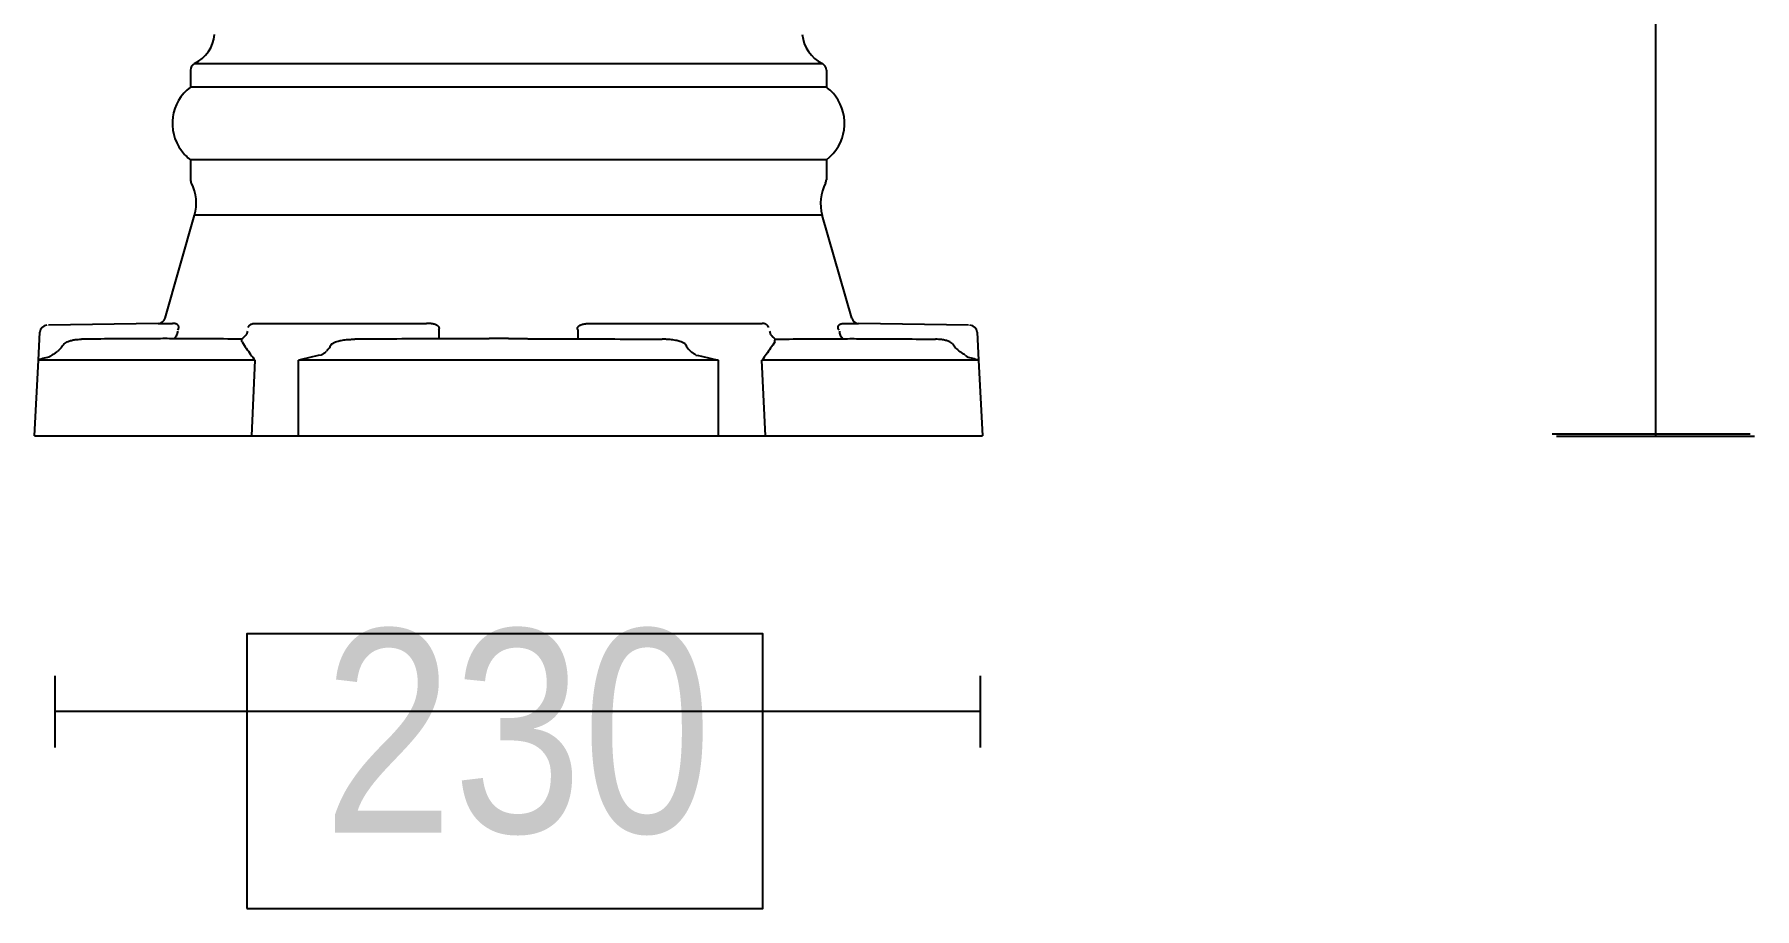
# Model space of a CAD drawing. Extents: x 0 to 73, y 2 to 362.
# Drawn here: x 0.1 to 67.3, y 2.4 to 36.5 of the extents above; entities that cross this region are included whole.
import ezdxf

# ---------------------------------------------------------------- set-up
doc = ezdxf.new("R2010")
doc.units = 0
doc.layers.add('LIVELLO_1', color=160, linetype='Continuous')
doc.styles.add('STD', font='txt')

# ---------------------------------------------------------------- blocks, each defined once
blk = doc.blocks.new('AI9-BLK1')
at = {"layer": 'LIVELLO_1', "color": 7}
for p, q in [((26.978, 18.087), (26.974, -161.296)), ((-30.238, -146.993), (-30.238, -147.658)), ((-30.079, -146.742), (-5.564, -146.742)), ((-5.407, -146.993), (-5.407, -147.658)), ((-5.407, -147.658), (-30.238, -147.658)), ((-5.407, -150.496), (-30.238, -150.496)), ((-30.238, -150.496), (-30.238, -151.274)), ((-5.407, -150.496), (-5.407, -151.274)), ((-31.225, -156.679), (-30.077, -152.664)), ((-5.566, -152.664), (-30.077, -152.664)), ((-4.416, -156.679), (-5.566, -152.664)), ((-31.495, -156.886), (-35.787, -156.957)), ((-31.495, -156.886), (-30.935, -156.886)), ((-27.73, -156.886), (-21.027, -156.886)), ((-20.539, -157.151), (-20.539, -157.481)), ((-15.101, -157.481), (-15.101, -157.151)), ((-14.614, -156.886), (-7.912, -156.886)), ((-4.707, -156.886), (-4.147, -156.886)), ((0.143, -156.957), (-4.147, -156.886)), ((-36.178, -158.319), (-36.12, -157.228)), ((0.479, -157.228), (0.535, -158.319)), ((-36.332, -161.277), (-36.178, -158.319)), ((-27.721, -158.319), (-36.178, -158.319)), ((-27.721, -158.319), (-27.855, -161.277)), ((-17.821, -158.319), (-26.013, -158.319)), ((-26.013, -161.277), (-26.013, -158.319)), ((-9.633, -158.319), (-17.821, -158.319)), ((-9.633, -158.319), (-9.633, -161.277)), ((-7.788, -161.277), (-7.92, -158.319)), ((0.535, -158.319), (-7.92, -158.319)), ((0.535, -158.319), (0.689, -161.277)), ((22.941, -161.196), (30.673, -161.196)), ((-36.332, -161.277), (-17.821, -161.277)), ((-17.821, -161.277), (0.689, -161.277)), ((23.108, -161.282), (30.84, -161.282)), ((-35.528, -170.637), (-35.528, -173.436)), ((0.595, -170.637), (0.595, -173.436)), ((0.595, -172.036), (-35.528, -172.036))]:
    blk.add_line(p, q, dxfattribs=at)
for points in [[(-28.232, -157.498), (-28.265, -157.498), (-28.298, -157.498)], [(-7.411, -157.498), (-7.379, -157.498), (-7.345, -157.498)]]:
    blk.add_lwpolyline(points, dxfattribs=at)
blk.add_lwpolyline([(-28.038, -179.727), (-7.883, -179.727), (-7.883, -168.998), (-28.038, -168.998)], close=True, dxfattribs=at)
for points in [[(-30.079, -146.742), (-29.636, -146.523), (-29.343, -146.094), (-29.293, -145.603)], [(-6.348, -145.603), (-6.3, -146.094), (-6.005, -146.523), (-5.564, -146.742)], [(-30.079, -146.742), (-30.174, -146.785), (-30.238, -146.888), (-30.238, -146.993)], [(-5.407, -146.993), (-5.407, -146.888), (-5.469, -146.785), (-5.564, -146.742)], [(-30.238, -151.274), (-30.238, -151.317), (-30.224, -151.366), (-30.203, -151.407)], [(-30.077, -152.664), (-29.955, -152.244), (-30, -151.793), (-30.203, -151.407)], [(-5.439, -151.407), (-5.642, -151.793), (-5.686, -152.244), (-5.566, -152.664)], [(-5.439, -151.407), (-5.417, -151.366), (-5.407, -151.317), (-5.407, -151.274)], [(-35.842, -156.957), (-35.99, -156.962), (-36.113, -157.078), (-36.12, -157.228)], [(-31.495, -156.886), (-31.371, -156.882), (-31.261, -156.797), (-31.225, -156.679)], [(-4.416, -156.679), (-4.382, -156.797), (-4.272, -156.882), (-4.147, -156.886)], [(0.479, -157.228), (0.47, -157.078), (0.35, -156.962), (0.202, -156.957)]]:
    blk.add_open_spline(points, degree=3, dxfattribs=at)
for points, knots in [([(-30.238, -147.658), (-31.018, -148.245), (-31.176, -149.358), (-30.591, -150.137), (-30.491, -150.274), (-30.37, -150.397), (-30.238, -150.496)], [0, 0, 0, 0, 1, 1, 1, 2, 2, 2, 2]), ([(-5.407, -150.496), (-4.623, -149.908), (-4.465, -148.793), (-5.052, -148.014), (-5.154, -147.877), (-5.271, -147.757), (-5.407, -147.658)], [0, 0, 0, 0, 1, 1, 1, 2, 2, 2, 2]), ([(-30.734, -157.151), (-30.723, -157.134), (-30.713, -157.12), (-30.704, -157.104), (-30.703, -157.087), (-30.695, -157.073), (-30.693, -157.056), (-30.691, -157.044), (-30.693, -157.035), (-30.693, -157.023), (-30.693, -157.011), (-30.696, -156.999), (-30.703, -156.986), (-30.704, -156.985), (-30.704, -156.979), (-30.71, -156.974), (-30.711, -156.967), (-30.715, -156.962), (-30.718, -156.957), (-30.723, -156.955), (-30.729, -156.946), (-30.734, -156.941), (-30.736, -156.936), (-30.742, -156.934), (-30.747, -156.931), (-30.754, -156.925), (-30.757, -156.924), (-30.764, -156.92), (-30.769, -156.917), (-30.777, -156.915), (-30.782, -156.912), (-30.789, -156.907), (-30.802, -156.905), (-30.808, -156.901), (-30.823, -156.898), (-30.832, -156.892), (-30.842, -156.892), (-30.857, -156.887), (-30.869, -156.887), (-30.887, -156.887), (-30.903, -156.886), (-30.919, -156.886), (-30.935, -156.886)], [0, 0, 0, 0, 1, 1, 1, 2, 2, 2, 3, 3, 3, 4, 4, 4, 5, 5, 5, 6, 6, 6, 7, 7, 7, 8, 8, 8, 9, 9, 9, 10, 10, 10, 11, 11, 11, 12, 12, 12, 13, 13, 13, 14, 14, 14, 14]), ([(-27.986, -157.04), (-27.981, -157.024), (-27.974, -157.011), (-27.963, -156.999), (-27.954, -156.986), (-27.945, -156.979), (-27.937, -156.967), (-27.931, -156.957), (-27.923, -156.955), (-27.913, -156.946), (-27.906, -156.94), (-27.899, -156.934), (-27.891, -156.925), (-27.883, -156.925), (-27.879, -156.924), (-27.874, -156.92), (-27.869, -156.917), (-27.862, -156.915), (-27.858, -156.91), (-27.85, -156.907), (-27.84, -156.905), (-27.833, -156.901), (-27.823, -156.898), (-27.814, -156.892), (-27.805, -156.892), (-27.792, -156.891), (-27.78, -156.887), (-27.769, -156.887), (-27.757, -156.886), (-27.741, -156.886), (-27.73, -156.886)], [0, 0, 0, 0, 1, 1, 1, 2, 2, 2, 3, 3, 3, 4, 4, 4, 5, 5, 5, 6, 6, 6, 7, 7, 7, 8, 8, 8, 9, 9, 9, 10, 10, 10, 10]), ([(-20.539, -157.151), (-20.532, -157.134), (-20.521, -157.118), (-20.52, -157.099), (-20.513, -157.084), (-20.513, -157.068), (-20.521, -157.049), (-20.525, -157.04), (-20.532, -157.03), (-20.539, -157.017), (-20.546, -157.009), (-20.555, -156.999), (-20.564, -156.986), (-20.571, -156.985), (-20.579, -156.979), (-20.586, -156.974), (-20.596, -156.967), (-20.605, -156.962), (-20.611, -156.957), (-20.622, -156.955), (-20.633, -156.946), (-20.644, -156.941), (-20.654, -156.936), (-20.665, -156.934), (-20.676, -156.931), (-20.688, -156.925), (-20.697, -156.924), (-20.711, -156.92), (-20.722, -156.917), (-20.732, -156.915), (-20.745, -156.912), (-20.763, -156.907), (-20.783, -156.905), (-20.802, -156.901), (-20.818, -156.898), (-20.839, -156.892), (-20.857, -156.892), (-20.885, -156.887), (-20.912, -156.887), (-20.937, -156.887), (-20.969, -156.886), (-20.997, -156.886), (-21.027, -156.886)], [0, 0, 0, 0, 1, 1, 1, 2, 2, 2, 3, 3, 3, 4, 4, 4, 5, 5, 5, 6, 6, 6, 7, 7, 7, 8, 8, 8, 9, 9, 9, 10, 10, 10, 11, 11, 11, 12, 12, 12, 13, 13, 13, 14, 14, 14, 14]), ([(-15.101, -157.151), (-15.111, -157.134), (-15.121, -157.118), (-15.127, -157.099), (-15.128, -157.084), (-15.128, -157.068), (-15.121, -157.049), (-15.118, -157.04), (-15.111, -157.03), (-15.101, -157.017), (-15.094, -157.009), (-15.087, -156.999), (-15.079, -156.986), (-15.069, -156.985), (-15.062, -156.979), (-15.055, -156.974), (-15.047, -156.967), (-15.038, -156.962), (-15.03, -156.957), (-15.018, -156.955), (-15.009, -156.946), (-14.998, -156.941), (-14.988, -156.936), (-14.977, -156.934), (-14.967, -156.931), (-14.954, -156.925), (-14.945, -156.924), (-14.935, -156.92), (-14.92, -156.917), (-14.91, -156.915), (-14.897, -156.912), (-14.881, -156.907), (-14.86, -156.905), (-14.844, -156.901), (-14.824, -156.898), (-14.804, -156.892), (-14.785, -156.892), (-14.757, -156.887), (-14.73, -156.887), (-14.704, -156.887), (-14.674, -156.886), (-14.643, -156.886), (-14.614, -156.886)], [0, 0, 0, 0, 1, 1, 1, 2, 2, 2, 3, 3, 3, 4, 4, 4, 5, 5, 5, 6, 6, 6, 7, 7, 7, 8, 8, 8, 9, 9, 9, 10, 10, 10, 11, 11, 11, 12, 12, 12, 13, 13, 13, 14, 14, 14, 14]), ([(-7.656, -157.04), (-7.661, -157.024), (-7.669, -157.011), (-7.679, -156.999), (-7.686, -156.986), (-7.695, -156.979), (-7.706, -156.967), (-7.713, -156.957), (-7.722, -156.955), (-7.729, -156.946), (-7.735, -156.94), (-7.743, -156.934), (-7.752, -156.925), (-7.759, -156.925), (-7.762, -156.924), (-7.768, -156.92), (-7.773, -156.917), (-7.781, -156.915), (-7.784, -156.91), (-7.791, -156.907), (-7.801, -156.905), (-7.81, -156.901), (-7.82, -156.898), (-7.828, -156.892), (-7.837, -156.892), (-7.849, -156.891), (-7.861, -156.887), (-7.873, -156.887), (-7.887, -156.886), (-7.901, -156.886), (-7.912, -156.886)], [0, 0, 0, 0, 1, 1, 1, 2, 2, 2, 3, 3, 3, 4, 4, 4, 5, 5, 5, 6, 6, 6, 7, 7, 7, 8, 8, 8, 9, 9, 9, 10, 10, 10, 10]), ([(-4.91, -157.151), (-4.918, -157.134), (-4.928, -157.12), (-4.936, -157.104), (-4.944, -157.087), (-4.947, -157.073), (-4.949, -157.056), (-4.95, -157.044), (-4.95, -157.035), (-4.949, -157.023), (-4.949, -157.011), (-4.945, -156.999), (-4.94, -156.986), (-4.94, -156.985), (-4.936, -156.979), (-4.935, -156.974), (-4.93, -156.967), (-4.928, -156.962), (-4.924, -156.957), (-4.918, -156.955), (-4.915, -156.946), (-4.91, -156.941), (-4.904, -156.936), (-4.901, -156.934), (-4.896, -156.931), (-4.888, -156.925), (-4.884, -156.924), (-4.878, -156.92), (-4.872, -156.917), (-4.867, -156.915), (-4.86, -156.912), (-4.853, -156.907), (-4.838, -156.905), (-4.833, -156.901), (-4.819, -156.898), (-4.812, -156.892), (-4.799, -156.892), (-4.786, -156.887), (-4.772, -156.887), (-4.755, -156.887), (-4.737, -156.886), (-4.723, -156.886), (-4.707, -156.886)], [0, 0, 0, 0, 1, 1, 1, 2, 2, 2, 3, 3, 3, 4, 4, 4, 5, 5, 5, 6, 6, 6, 7, 7, 7, 8, 8, 8, 9, 9, 9, 10, 10, 10, 11, 11, 11, 12, 12, 12, 13, 13, 13, 14, 14, 14, 14]), ([(-35.172, -157.684), (-35.21, -157.74), (-35.245, -157.79), (-35.288, -157.838), (-35.331, -157.884), (-35.379, -157.929), (-35.426, -157.97)], [0, 0, 0, 0, 1, 1, 1, 2, 2, 2, 2]), ([(-35.172, -157.684), (-35.15, -157.665), (-35.124, -157.641), (-35.096, -157.623), (-35.072, -157.608), (-35.043, -157.597), (-35.018, -157.589), (-34.997, -157.578), (-34.977, -157.573), (-34.952, -157.564), (-34.931, -157.559), (-34.911, -157.554), (-34.888, -157.549), (-34.861, -157.542), (-34.838, -157.537), (-34.812, -157.528), (-34.787, -157.526), (-34.76, -157.523), (-34.735, -157.517), (-34.696, -157.512), (-34.66, -157.507), (-34.625, -157.507), (-34.579, -157.504), (-34.539, -157.504), (-34.499, -157.498)], [0, 0, 0, 0, 1, 1, 1, 2, 2, 2, 3, 3, 3, 4, 4, 4, 5, 5, 5, 6, 6, 6, 7, 7, 7, 8, 8, 8, 8]), ([(-28.298, -157.498), (-28.729, -157.493), (-29.161, -157.49), (-29.593, -157.488), (-30.023, -157.481), (-30.453, -157.481), (-30.887, -157.481), (-31.118, -157.479), (-31.351, -157.479), (-31.58, -157.481), (-31.58, -157.481), (-32.3, -157.481), (-32.3, -157.481), (-32.631, -157.481), (-32.962, -157.488), (-33.288, -157.49), (-33.692, -157.493), (-34.095, -157.495), (-34.499, -157.498)], [0, 0, 0, 0, 1, 1, 1, 2, 2, 2, 3, 3, 3, 4, 4, 4, 5, 5, 5, 6, 6, 6, 6]), ([(-30.745, -157.184), (-30.747, -157.208), (-30.749, -157.24), (-30.754, -157.268), (-30.757, -157.292), (-30.764, -157.32), (-30.777, -157.345), (-30.786, -157.373), (-30.802, -157.394), (-30.818, -157.42), (-30.837, -157.443), (-30.862, -157.462), (-30.887, -157.481)], [0, 0, 0, 0, 1, 1, 1, 2, 2, 2, 3, 3, 3, 4, 4, 4, 4]), ([(-28.015, -157.184), (-28.022, -157.201), (-28.025, -157.217), (-28.03, -157.233), (-28.032, -157.252), (-28.038, -157.268), (-28.042, -157.287), (-28.066, -157.321), (-28.091, -157.361), (-28.123, -157.394), (-28.159, -157.431), (-28.201, -157.462), (-28.242, -157.493)], [0, 0, 0, 0, 1, 1, 1, 2, 2, 2, 3, 3, 3, 4, 4, 4, 4]), ([(-28.223, -157.608), (-28.225, -157.592), (-28.228, -157.573), (-28.228, -157.557), (-28.233, -157.537), (-28.233, -157.517), (-28.232, -157.498)], [0, 0, 0, 0, 1, 1, 1, 2, 2, 2, 2]), ([(-28.223, -157.608), (-28.115, -157.774), (-28.006, -157.934), (-27.891, -158.092), (-27.833, -158.167), (-27.779, -158.245), (-27.721, -158.319)], [0, 0, 0, 0, 1, 1, 1, 2, 2, 2, 2]), ([(-24.725, -157.684), (-24.753, -157.734), (-24.782, -157.79), (-24.814, -157.833), (-24.849, -157.884), (-24.89, -157.929), (-24.931, -157.97)], [0, 0, 0, 0, 1, 1, 1, 2, 2, 2, 2]), ([(-24.725, -157.684), (-24.687, -157.658), (-24.655, -157.641), (-24.62, -157.623), (-24.587, -157.608), (-24.552, -157.596), (-24.517, -157.587), (-24.488, -157.578), (-24.462, -157.573), (-24.435, -157.564), (-24.405, -157.559), (-24.378, -157.554), (-24.35, -157.549), (-24.316, -157.542), (-24.282, -157.537), (-24.245, -157.528), (-24.211, -157.526), (-24.175, -157.523), (-24.14, -157.517), (-24.092, -157.512), (-24.042, -157.507), (-23.99, -157.507), (-23.937, -157.504), (-23.88, -157.504), (-23.825, -157.498)], [0, 0, 0, 0, 1, 1, 1, 2, 2, 2, 3, 3, 3, 4, 4, 4, 5, 5, 5, 6, 6, 6, 7, 7, 7, 8, 8, 8, 8]), ([(-20.539, -157.481), (-21.086, -157.488), (-21.636, -157.488), (-22.183, -157.493), (-22.728, -157.493), (-23.276, -157.498), (-23.825, -157.498)], [0, 0, 0, 0, 1, 1, 1, 2, 2, 2, 2]), ([(-17.821, -157.479), (-17.821, -157.479), (-17.821, -157.479), (-17.821, -157.479), (-17.821, -157.479), (-17.823, -157.479), (-17.823, -157.479), (-17.823, -157.479), (-17.825, -157.479), (-17.825, -157.479), (-17.825, -157.479), (-17.826, -157.479), (-17.826, -157.479), (-17.826, -157.479), (-17.83, -157.479), (-17.83, -157.479), (-17.83, -157.479), (-17.833, -157.479), (-17.833, -157.479), (-17.833, -157.479), (-17.839, -157.479), (-17.839, -157.479), (-17.839, -157.479), (-17.84, -157.479), (-17.84, -157.479), (-17.84, -157.479), (-17.844, -157.479), (-17.844, -157.479), (-17.844, -157.479), (-17.852, -157.479), (-17.852, -157.479), (-17.852, -157.479), (-17.859, -157.479), (-17.859, -157.479), (-17.859, -157.479), (-17.862, -157.479), (-17.862, -157.479), (-17.862, -157.479), (-17.867, -157.479), (-17.867, -157.479), (-17.867, -157.479), (-17.872, -157.479), (-17.872, -157.479), (-17.872, -157.479), (-17.879, -157.479), (-17.879, -157.479), (-17.879, -157.479), (-17.883, -157.479), (-17.883, -157.479), (-17.883, -157.479), (-17.894, -157.479), (-17.894, -157.479), (-17.894, -157.479), (-17.899, -157.479), (-17.899, -157.479), (-17.899, -157.479), (-17.908, -157.479), (-17.908, -157.479), (-17.908, -157.479), (-17.915, -157.479), (-17.915, -157.479), (-17.915, -157.479), (-17.922, -157.479), (-17.922, -157.479), (-17.922, -157.479), (-17.932, -157.479), (-17.932, -157.479), (-17.932, -157.479), (-17.94, -157.479), (-17.94, -157.479), (-17.94, -157.479), (-17.951, -157.479), (-17.951, -157.479), (-17.951, -157.479), (-17.958, -157.479), (-17.958, -157.479), (-17.958, -157.479), (-17.965, -157.479), (-17.965, -157.479), (-17.965, -157.479), (-17.976, -157.479), (-17.976, -157.479), (-17.976, -157.479), (-17.986, -157.479), (-17.986, -157.479), (-17.986, -157.479), (-17.995, -157.479), (-17.995, -157.479), (-17.995, -157.479), (-18.006, -157.479), (-18.006, -157.479), (-18.006, -157.479), (-18.015, -157.479), (-18.015, -157.479), (-18.015, -157.479), (-18.025, -157.479), (-18.025, -157.479), (-18.025, -157.479), (-18.04, -157.479), (-18.04, -157.479), (-18.04, -157.479), (-18.049, -157.479), (-18.049, -157.479), (-18.049, -157.479), (-18.059, -157.479), (-18.059, -157.479), (-18.059, -157.479), (-18.071, -157.479), (-18.071, -157.479), (-18.071, -157.479), (-18.084, -157.479), (-18.084, -157.479), (-18.084, -157.479), (-18.095, -157.479), (-18.095, -157.479), (-18.095, -157.479), (-18.103, -157.479), (-18.103, -157.479), (-18.103, -157.479), (-18.116, -157.479), (-18.116, -157.479), (-18.116, -157.479), (-18.13, -157.479), (-18.13, -157.479), (-18.13, -157.479), (-18.141, -157.479), (-18.141, -157.479), (-18.141, -157.479), (-18.152, -157.479), (-18.152, -157.479), (-18.152, -157.479), (-18.164, -157.479), (-18.164, -157.479), (-18.164, -157.479), (-18.176, -157.479), (-18.176, -157.479), (-18.176, -157.479), (-18.191, -157.479), (-18.191, -157.479), (-18.191, -157.479), (-18.201, -157.479), (-18.201, -157.479), (-18.201, -157.479), (-18.214, -157.479), (-18.214, -157.479), (-18.214, -157.479), (-18.228, -157.479), (-18.228, -157.479), (-18.228, -157.479), (-18.24, -157.479), (-18.24, -157.479), (-18.24, -157.479), (-18.253, -157.479), (-18.253, -157.479), (-18.253, -157.479), (-18.264, -157.479), (-18.264, -157.479), (-18.264, -157.479), (-18.276, -157.479), (-18.276, -157.479), (-18.276, -157.479), (-18.286, -157.479), (-18.286, -157.479), (-18.286, -157.479), (-18.301, -157.479), (-18.301, -157.479), (-18.301, -157.479), (-18.315, -157.479), (-18.315, -157.479), (-18.315, -157.479), (-18.329, -157.479), (-18.329, -157.479), (-18.329, -157.479), (-18.342, -157.479), (-18.342, -157.479), (-18.342, -157.479), (-18.354, -157.479), (-18.354, -157.479), (-18.354, -157.479), (-18.365, -157.479), (-18.365, -157.479), (-18.365, -157.479), (-18.406, -157.479), (-18.406, -157.479), (-18.406, -157.479), (-18.447, -157.479), (-18.447, -157.479), (-18.447, -157.479), (-18.484, -157.479), (-18.484, -157.479), (-18.484, -157.479), (-18.523, -157.479), (-18.523, -157.479), (-18.523, -157.479), (-18.564, -157.479), (-18.564, -157.479), (-18.575, -157.479), (-18.587, -157.481), (-18.6, -157.481), (-18.6, -157.481), (-18.639, -157.481), (-18.639, -157.481), (-18.639, -157.481), (-18.678, -157.481), (-18.678, -157.481), (-18.678, -157.481), (-18.717, -157.481), (-18.717, -157.481), (-18.717, -157.481), (-18.751, -157.481), (-18.751, -157.481), (-18.751, -157.481), (-18.79, -157.481), (-18.79, -157.481), (-18.79, -157.481), (-18.829, -157.481), (-18.829, -157.481), (-18.829, -157.481), (-18.866, -157.481), (-18.866, -157.481), (-18.866, -157.481), (-18.902, -157.481), (-18.902, -157.481), (-18.902, -157.481), (-18.941, -157.481), (-18.941, -157.481), (-18.941, -157.481), (-18.978, -157.481), (-18.978, -157.481), (-18.978, -157.481), (-19.014, -157.481), (-19.014, -157.481), (-19.014, -157.481), (-19.055, -157.481), (-19.055, -157.481), (-19.055, -157.481), (-19.092, -157.481), (-19.092, -157.481), (-19.092, -157.481), (-19.129, -157.481), (-19.129, -157.481), (-19.129, -157.481), (-19.168, -157.481), (-19.168, -157.481), (-19.168, -157.481), (-19.206, -157.481), (-19.206, -157.481), (-19.206, -157.481), (-19.245, -157.481), (-19.245, -157.481), (-19.245, -157.481), (-19.284, -157.481), (-19.284, -157.481), (-19.284, -157.481), (-19.323, -157.481), (-19.323, -157.481), (-19.323, -157.481), (-19.364, -157.481), (-19.364, -157.481), (-19.364, -157.481), (-19.385, -157.481), (-19.385, -157.481), (-19.385, -157.481), (-19.404, -157.481), (-19.404, -157.481), (-19.404, -157.481), (-19.428, -157.481), (-19.428, -157.481), (-19.428, -157.481), (-19.451, -157.481), (-19.451, -157.481), (-19.451, -157.481), (-19.47, -157.481), (-19.47, -157.481), (-19.47, -157.481), (-19.494, -157.481), (-19.494, -157.481), (-19.494, -157.481), (-19.515, -157.481), (-19.515, -157.481), (-19.515, -157.481), (-19.538, -157.481), (-19.538, -157.481), (-19.538, -157.481), (-19.558, -157.481), (-19.558, -157.481), (-19.558, -157.481), (-19.582, -157.481), (-19.582, -157.481), (-19.582, -157.481), (-19.604, -157.481), (-19.604, -157.481), (-19.604, -157.481), (-19.625, -157.481), (-19.625, -157.481), (-19.625, -157.481), (-19.647, -157.481), (-19.647, -157.481), (-19.647, -157.481), (-19.67, -157.481), (-19.67, -157.481), (-19.67, -157.481), (-19.693, -157.481), (-19.693, -157.481), (-19.693, -157.481), (-19.714, -157.481), (-19.714, -157.481), (-19.714, -157.481), (-19.737, -157.481), (-19.737, -157.481), (-19.737, -157.481), (-19.758, -157.481), (-19.758, -157.481), (-19.758, -157.481), (-19.78, -157.481), (-19.78, -157.481), (-19.78, -157.481), (-19.799, -157.481), (-19.799, -157.481), (-19.799, -157.481), (-19.826, -157.481), (-19.826, -157.481), (-19.826, -157.481), (-19.845, -157.481), (-19.845, -157.481), (-19.845, -157.481), (-19.867, -157.481), (-19.867, -157.481), (-19.867, -157.481), (-19.89, -157.481), (-19.89, -157.481), (-19.89, -157.481), (-19.909, -157.481), (-19.909, -157.481), (-19.909, -157.481), (-19.931, -157.481), (-19.931, -157.481), (-19.931, -157.481), (-19.955, -157.481), (-19.955, -157.481), (-19.955, -157.481), (-19.975, -157.481), (-19.975, -157.481), (-19.975, -157.481), (-19.994, -157.481), (-19.994, -157.481), (-19.994, -157.481), (-20.016, -157.481), (-20.016, -157.481), (-20.016, -157.481), (-20.036, -157.481), (-20.036, -157.481), (-20.036, -157.481), (-20.057, -157.481), (-20.057, -157.481), (-20.057, -157.481), (-20.077, -157.481), (-20.077, -157.481), (-20.077, -157.481), (-20.098, -157.481), (-20.098, -157.481), (-20.098, -157.481), (-20.118, -157.481), (-20.118, -157.481), (-20.118, -157.481), (-20.137, -157.481), (-20.137, -157.481), (-20.137, -157.481), (-20.157, -157.481), (-20.157, -157.481), (-20.157, -157.481), (-20.176, -157.481), (-20.176, -157.481), (-20.176, -157.481), (-20.196, -157.481), (-20.196, -157.481), (-20.196, -157.481), (-20.213, -157.481), (-20.213, -157.481), (-20.213, -157.481), (-20.233, -157.481), (-20.233, -157.481), (-20.233, -157.481), (-20.252, -157.481), (-20.252, -157.481), (-20.252, -157.481), (-20.269, -157.481), (-20.269, -157.481), (-20.269, -157.481), (-20.286, -157.481), (-20.286, -157.481), (-20.286, -157.481), (-20.304, -157.481), (-20.304, -157.481), (-20.304, -157.481), (-20.322, -157.481), (-20.322, -157.481), (-20.322, -157.481), (-20.34, -157.481), (-20.34, -157.481), (-20.34, -157.481), (-20.354, -157.481), (-20.354, -157.481), (-20.354, -157.481), (-20.372, -157.481), (-20.372, -157.481), (-20.372, -157.481), (-20.388, -157.481), (-20.388, -157.481), (-20.388, -157.481), (-20.403, -157.481), (-20.403, -157.481), (-20.403, -157.481), (-20.418, -157.481), (-20.418, -157.481), (-20.418, -157.481), (-20.434, -157.481), (-20.434, -157.481), (-20.434, -157.481), (-20.448, -157.481), (-20.448, -157.481), (-20.448, -157.481), (-20.462, -157.481), (-20.462, -157.481), (-20.462, -157.481), (-20.476, -157.481), (-20.476, -157.481), (-20.476, -157.481), (-20.491, -157.481), (-20.491, -157.481), (-20.491, -157.481), (-20.503, -157.481), (-20.503, -157.481), (-20.503, -157.481), (-20.513, -157.481), (-20.513, -157.481), (-20.513, -157.481), (-20.527, -157.481), (-20.527, -157.481), (-20.527, -157.481), (-20.539, -157.481), (-20.539, -157.481)], [0, 0, 0, 0, 1, 1, 1, 2, 2, 2, 3, 3, 3, 4, 4, 4, 5, 5, 5, 6, 6, 6, 7, 7, 7, 8, 8, 8, 9, 9, 9, 10, 10, 10, 11, 11, 11, 12, 12, 12, 13, 13, 13, 14, 14, 14, 15, 15, 15, 16, 16, 16, 17, 17, 17, 18, 18, 18, 19, 19, 19, 20, 20, 20, 21, 21, 21, 22, 22, 22, 23, 23, 23, 24, 24, 24, 25, 25, 25, 26, 26, 26, 27, 27, 27, 28, 28, 28, 29, 29, 29, 30, 30, 30, 31, 31, 31, 32, 32, 32, 33, 33, 33, 34, 34, 34, 35, 35, 35, 36, 36, 36, 37, 37, 37, 38, 38, 38, 39, 39, 39, 40, 40, 40, 41, 41, 41, 42, 42, 42, 43, 43, 43, 44, 44, 44, 45, 45, 45, 46, 46, 46, 47, 47, 47, 48, 48, 48, 49, 49, 49, 50, 50, 50, 51, 51, 51, 52, 52, 52, 53, 53, 53, 54, 54, 54, 55, 55, 55, 56, 56, 56, 57, 57, 57, 58, 58, 58, 59, 59, 59, 60, 60, 60, 61, 61, 61, 62, 62, 62, 63, 63, 63, 64, 64, 64, 65, 65, 65, 66, 66, 66, 67, 67, 67, 68, 68, 68, 69, 69, 69, 70, 70, 70, 71, 71, 71, 72, 72, 72, 73, 73, 73, 74, 74, 74, 75, 75, 75, 76, 76, 76, 77, 77, 77, 78, 78, 78, 79, 79, 79, 80, 80, 80, 81, 81, 81, 82, 82, 82, 83, 83, 83, 84, 84, 84, 85, 85, 85, 86, 86, 86, 87, 87, 87, 88, 88, 88, 89, 89, 89, 90, 90, 90, 91, 91, 91, 92, 92, 92, 93, 93, 93, 94, 94, 94, 95, 95, 95, 96, 96, 96, 97, 97, 97, 98, 98, 98, 99, 99, 99, 100, 100, 100, 101, 101, 101, 102, 102, 102, 103, 103, 103, 104, 104, 104, 105, 105, 105, 106, 106, 106, 107, 107, 107, 108, 108, 108, 109, 109, 109, 110, 110, 110, 111, 111, 111, 112, 112, 112, 113, 113, 113, 114, 114, 114, 115, 115, 115, 116, 116, 116, 117, 117, 117, 118, 118, 118, 119, 119, 119, 120, 120, 120, 121, 121, 121, 122, 122, 122, 123, 123, 123, 124, 124, 124, 125, 125, 125, 126, 126, 126, 127, 127, 127, 128, 128, 128, 129, 129, 129, 130, 130, 130, 131, 131, 131, 132, 132, 132, 133, 133, 133, 134, 134, 134, 135, 135, 135, 136, 136, 136, 137, 137, 137, 138, 138, 138, 139, 139, 139, 140, 140, 140, 141, 141, 141, 142, 142, 142, 143, 143, 143, 144, 144, 144, 145, 145, 145, 146, 146, 146, 147, 147, 147, 147]), ([(-17.821, -157.479), (-17.821, -157.479), (-17.821, -157.479), (-17.821, -157.479), (-17.821, -157.479), (-17.82, -157.479), (-17.82, -157.479), (-17.82, -157.479), (-17.818, -157.479), (-17.818, -157.479), (-17.818, -157.479), (-17.812, -157.479), (-17.812, -157.479), (-17.812, -157.479), (-17.81, -157.479), (-17.81, -157.479), (-17.81, -157.479), (-17.808, -157.479), (-17.808, -157.479), (-17.808, -157.479), (-17.805, -157.479), (-17.805, -157.479), (-17.805, -157.479), (-17.801, -157.479), (-17.801, -157.479), (-17.801, -157.479), (-17.798, -157.479), (-17.798, -157.479), (-17.798, -157.479), (-17.793, -157.479), (-17.793, -157.479), (-17.793, -157.479), (-17.787, -157.479), (-17.787, -157.479), (-17.787, -157.479), (-17.78, -157.479), (-17.78, -157.479), (-17.78, -157.479), (-17.777, -157.479), (-17.777, -157.479), (-17.777, -157.479), (-17.768, -157.479), (-17.768, -157.479), (-17.768, -157.479), (-17.764, -157.479), (-17.764, -157.479), (-17.764, -157.479), (-17.757, -157.479), (-17.757, -157.479), (-17.757, -157.479), (-17.748, -157.479), (-17.748, -157.479), (-17.748, -157.479), (-17.741, -157.479), (-17.741, -157.479), (-17.741, -157.479), (-17.737, -157.479), (-17.737, -157.479), (-17.737, -157.479), (-17.728, -157.479), (-17.728, -157.479), (-17.728, -157.479), (-17.721, -157.479), (-17.721, -157.479), (-17.721, -157.479), (-17.713, -157.479), (-17.713, -157.479), (-17.713, -157.479), (-17.702, -157.479), (-17.702, -157.479), (-17.702, -157.479), (-17.693, -157.479), (-17.693, -157.479), (-17.693, -157.479), (-17.682, -157.479), (-17.682, -157.479), (-17.682, -157.479), (-17.675, -157.479), (-17.675, -157.479), (-17.675, -157.479), (-17.667, -157.479), (-17.667, -157.479), (-17.667, -157.479), (-17.656, -157.479), (-17.656, -157.479), (-17.656, -157.479), (-17.649, -157.479), (-17.649, -157.479), (-17.649, -157.479), (-17.636, -157.479), (-17.636, -157.479), (-17.636, -157.479), (-17.625, -157.479), (-17.625, -157.479), (-17.625, -157.479), (-17.615, -157.479), (-17.615, -157.479), (-17.615, -157.479), (-17.603, -157.479), (-17.603, -157.479), (-17.603, -157.479), (-17.592, -157.479), (-17.592, -157.479), (-17.592, -157.479), (-17.583, -157.479), (-17.583, -157.479), (-17.583, -157.479), (-17.571, -157.479), (-17.571, -157.479), (-17.571, -157.479), (-17.558, -157.479), (-17.558, -157.479), (-17.558, -157.479), (-17.549, -157.479), (-17.549, -157.479), (-17.549, -157.479), (-17.537, -157.479), (-17.537, -157.479), (-17.537, -157.479), (-17.528, -157.479), (-17.528, -157.479), (-17.528, -157.479), (-17.515, -157.479), (-17.515, -157.479), (-17.515, -157.479), (-17.503, -157.479), (-17.503, -157.479), (-17.503, -157.479), (-17.491, -157.479), (-17.491, -157.479), (-17.491, -157.479), (-17.478, -157.479), (-17.478, -157.479), (-17.478, -157.479), (-17.465, -157.479), (-17.465, -157.479), (-17.465, -157.479), (-17.455, -157.479), (-17.455, -157.479), (-17.455, -157.479), (-17.44, -157.479), (-17.44, -157.479), (-17.44, -157.479), (-17.428, -157.479), (-17.428, -157.479), (-17.428, -157.479), (-17.416, -157.479), (-17.416, -157.479), (-17.416, -157.479), (-17.401, -157.479), (-17.401, -157.479), (-17.401, -157.479), (-17.389, -157.479), (-17.389, -157.479), (-17.389, -157.479), (-17.377, -157.479), (-17.377, -157.479), (-17.377, -157.479), (-17.366, -157.479), (-17.366, -157.479), (-17.366, -157.479), (-17.353, -157.479), (-17.353, -157.479), (-17.353, -157.479), (-17.34, -157.479), (-17.34, -157.479), (-17.34, -157.479), (-17.328, -157.479), (-17.328, -157.479), (-17.328, -157.479), (-17.314, -157.479), (-17.314, -157.479), (-17.314, -157.479), (-17.301, -157.479), (-17.301, -157.479), (-17.301, -157.479), (-17.287, -157.479), (-17.287, -157.479), (-17.287, -157.479), (-17.277, -157.479), (-17.277, -157.479), (-17.277, -157.479), (-17.236, -157.479), (-17.236, -157.479), (-17.236, -157.479), (-17.196, -157.479), (-17.196, -157.479), (-17.196, -157.479), (-17.156, -157.479), (-17.156, -157.479), (-17.156, -157.479), (-17.119, -157.479), (-17.119, -157.479), (-17.119, -157.479), (-17.078, -157.479), (-17.078, -157.479), (-17.067, -157.479), (-17.055, -157.481), (-17.043, -157.481), (-17.043, -157.481), (-17.002, -157.481), (-17.002, -157.481), (-17.002, -157.481), (-16.966, -157.481), (-16.966, -157.481), (-16.966, -157.481), (-16.926, -157.481), (-16.926, -157.481), (-16.926, -157.481), (-16.89, -157.481), (-16.89, -157.481), (-16.89, -157.481), (-16.853, -157.481), (-16.853, -157.481), (-16.853, -157.481), (-16.814, -157.481), (-16.814, -157.481), (-16.814, -157.481), (-16.776, -157.481), (-16.776, -157.481), (-16.776, -157.481), (-16.741, -157.481), (-16.741, -157.481), (-16.741, -157.481), (-16.701, -157.481), (-16.701, -157.481), (-16.701, -157.481), (-16.664, -157.481), (-16.664, -157.481), (-16.664, -157.481), (-16.629, -157.481), (-16.629, -157.481), (-16.629, -157.481), (-16.589, -157.481), (-16.589, -157.481), (-16.589, -157.481), (-16.55, -157.481), (-16.55, -157.481), (-16.55, -157.481), (-16.513, -157.481), (-16.513, -157.481), (-16.513, -157.481), (-16.473, -157.481), (-16.473, -157.481), (-16.473, -157.481), (-16.436, -157.481), (-16.436, -157.481), (-16.436, -157.481), (-16.397, -157.481), (-16.397, -157.481), (-16.397, -157.481), (-16.356, -157.481), (-16.356, -157.481), (-16.356, -157.481), (-16.319, -157.481), (-16.319, -157.481), (-16.319, -157.481), (-16.28, -157.481), (-16.28, -157.481), (-16.28, -157.481), (-16.255, -157.481), (-16.255, -157.481), (-16.255, -157.481), (-16.237, -157.481), (-16.237, -157.481), (-16.237, -157.481), (-16.216, -157.481), (-16.216, -157.481), (-16.216, -157.481), (-16.191, -157.481), (-16.191, -157.481), (-16.191, -157.481), (-16.17, -157.481), (-16.17, -157.481), (-16.17, -157.481), (-16.149, -157.481), (-16.149, -157.481), (-16.149, -157.481), (-16.127, -157.481), (-16.127, -157.481), (-16.127, -157.481), (-16.105, -157.481), (-16.105, -157.481), (-16.105, -157.481), (-16.085, -157.481), (-16.085, -157.481), (-16.085, -157.481), (-16.059, -157.481), (-16.059, -157.481), (-16.059, -157.481), (-16.039, -157.481), (-16.039, -157.481), (-16.039, -157.481), (-16.017, -157.481), (-16.017, -157.481), (-16.017, -157.481), (-15.994, -157.481), (-15.994, -157.481), (-15.994, -157.481), (-15.973, -157.481), (-15.973, -157.481), (-15.973, -157.481), (-15.949, -157.481), (-15.949, -157.481), (-15.949, -157.481), (-15.93, -157.481), (-15.93, -157.481), (-15.93, -157.481), (-15.907, -157.481), (-15.907, -157.481), (-15.907, -157.481), (-15.885, -157.481), (-15.885, -157.481), (-15.885, -157.481), (-15.862, -157.481), (-15.862, -157.481), (-15.862, -157.481), (-15.841, -157.481), (-15.841, -157.481), (-15.841, -157.481), (-15.818, -157.481), (-15.818, -157.481), (-15.818, -157.481), (-15.796, -157.481), (-15.796, -157.481), (-15.796, -157.481), (-15.777, -157.481), (-15.777, -157.481), (-15.777, -157.481), (-15.752, -157.481), (-15.752, -157.481), (-15.752, -157.481), (-15.732, -157.481), (-15.732, -157.481), (-15.732, -157.481), (-15.713, -157.481), (-15.713, -157.481), (-15.713, -157.481), (-15.69, -157.481), (-15.69, -157.481), (-15.69, -157.481), (-15.667, -157.481), (-15.667, -157.481), (-15.667, -157.481), (-15.647, -157.481), (-15.647, -157.481), (-15.647, -157.481), (-15.626, -157.481), (-15.626, -157.481), (-15.626, -157.481), (-15.606, -157.481), (-15.606, -157.481), (-15.606, -157.481), (-15.583, -157.481), (-15.583, -157.481), (-15.583, -157.481), (-15.564, -157.481), (-15.564, -157.481), (-15.564, -157.481), (-15.544, -157.481), (-15.544, -157.481), (-15.544, -157.481), (-15.527, -157.481), (-15.527, -157.481), (-15.527, -157.481), (-15.505, -157.481), (-15.505, -157.481), (-15.505, -157.481), (-15.486, -157.481), (-15.486, -157.481), (-15.486, -157.481), (-15.466, -157.481), (-15.466, -157.481), (-15.466, -157.481), (-15.445, -157.481), (-15.445, -157.481), (-15.445, -157.481), (-15.43, -157.481), (-15.43, -157.481), (-15.43, -157.481), (-15.411, -157.481), (-15.411, -157.481), (-15.411, -157.481), (-15.391, -157.481), (-15.391, -157.481), (-15.391, -157.481), (-15.374, -157.481), (-15.374, -157.481), (-15.374, -157.481), (-15.354, -157.481), (-15.354, -157.481), (-15.354, -157.481), (-15.338, -157.481), (-15.338, -157.481), (-15.338, -157.481), (-15.32, -157.481), (-15.32, -157.481), (-15.32, -157.481), (-15.304, -157.481), (-15.304, -157.481), (-15.304, -157.481), (-15.288, -157.481), (-15.288, -157.481), (-15.288, -157.481), (-15.271, -157.481), (-15.271, -157.481), (-15.271, -157.481), (-15.252, -157.481), (-15.252, -157.481), (-15.252, -157.481), (-15.24, -157.481), (-15.24, -157.481), (-15.24, -157.481), (-15.223, -157.481), (-15.223, -157.481), (-15.223, -157.481), (-15.208, -157.481), (-15.208, -157.481), (-15.208, -157.481), (-15.193, -157.481), (-15.193, -157.481), (-15.193, -157.481), (-15.179, -157.481), (-15.179, -157.481), (-15.179, -157.481), (-15.167, -157.481), (-15.167, -157.481), (-15.167, -157.481), (-15.152, -157.481), (-15.152, -157.481), (-15.152, -157.481), (-15.139, -157.481), (-15.139, -157.481), (-15.139, -157.481), (-15.128, -157.481), (-15.128, -157.481), (-15.128, -157.481), (-15.116, -157.481), (-15.116, -157.481), (-15.116, -157.481), (-15.101, -157.481), (-15.101, -157.481)], [0, 0, 0, 0, 1, 1, 1, 2, 2, 2, 3, 3, 3, 4, 4, 4, 5, 5, 5, 6, 6, 6, 7, 7, 7, 8, 8, 8, 9, 9, 9, 10, 10, 10, 11, 11, 11, 12, 12, 12, 13, 13, 13, 14, 14, 14, 15, 15, 15, 16, 16, 16, 17, 17, 17, 18, 18, 18, 19, 19, 19, 20, 20, 20, 21, 21, 21, 22, 22, 22, 23, 23, 23, 24, 24, 24, 25, 25, 25, 26, 26, 26, 27, 27, 27, 28, 28, 28, 29, 29, 29, 30, 30, 30, 31, 31, 31, 32, 32, 32, 33, 33, 33, 34, 34, 34, 35, 35, 35, 36, 36, 36, 37, 37, 37, 38, 38, 38, 39, 39, 39, 40, 40, 40, 41, 41, 41, 42, 42, 42, 43, 43, 43, 44, 44, 44, 45, 45, 45, 46, 46, 46, 47, 47, 47, 48, 48, 48, 49, 49, 49, 50, 50, 50, 51, 51, 51, 52, 52, 52, 53, 53, 53, 54, 54, 54, 55, 55, 55, 56, 56, 56, 57, 57, 57, 58, 58, 58, 59, 59, 59, 60, 60, 60, 61, 61, 61, 62, 62, 62, 63, 63, 63, 64, 64, 64, 65, 65, 65, 66, 66, 66, 67, 67, 67, 68, 68, 68, 69, 69, 69, 70, 70, 70, 71, 71, 71, 72, 72, 72, 73, 73, 73, 74, 74, 74, 75, 75, 75, 76, 76, 76, 77, 77, 77, 78, 78, 78, 79, 79, 79, 80, 80, 80, 81, 81, 81, 82, 82, 82, 83, 83, 83, 84, 84, 84, 85, 85, 85, 86, 86, 86, 87, 87, 87, 88, 88, 88, 89, 89, 89, 90, 90, 90, 91, 91, 91, 92, 92, 92, 93, 93, 93, 94, 94, 94, 95, 95, 95, 96, 96, 96, 97, 97, 97, 98, 98, 98, 99, 99, 99, 100, 100, 100, 101, 101, 101, 102, 102, 102, 103, 103, 103, 104, 104, 104, 105, 105, 105, 106, 106, 106, 107, 107, 107, 108, 108, 108, 109, 109, 109, 110, 110, 110, 111, 111, 111, 112, 112, 112, 113, 113, 113, 114, 114, 114, 115, 115, 115, 116, 116, 116, 117, 117, 117, 118, 118, 118, 119, 119, 119, 120, 120, 120, 121, 121, 121, 122, 122, 122, 123, 123, 123, 124, 124, 124, 125, 125, 125, 126, 126, 126, 127, 127, 127, 128, 128, 128, 129, 129, 129, 130, 130, 130, 131, 131, 131, 132, 132, 132, 133, 133, 133, 134, 134, 134, 135, 135, 135, 136, 136, 136, 137, 137, 137, 138, 138, 138, 139, 139, 139, 140, 140, 140, 141, 141, 141, 142, 142, 142, 143, 143, 143, 144, 144, 144, 145, 145, 145, 146, 146, 146, 147, 147, 147, 147]), ([(-15.101, -157.481), (-14.554, -157.488), (-14.009, -157.488), (-13.463, -157.493), (-12.913, -157.493), (-12.364, -157.498), (-11.819, -157.498)], [0, 0, 0, 0, 1, 1, 1, 2, 2, 2, 2]), ([(-10.919, -157.684), (-10.953, -157.658), (-10.985, -157.641), (-11.022, -157.623), (-11.056, -157.608), (-11.09, -157.596), (-11.127, -157.587), (-11.154, -157.578), (-11.18, -157.573), (-11.209, -157.564), (-11.236, -157.559), (-11.264, -157.554), (-11.29, -157.549), (-11.328, -157.542), (-11.36, -157.537), (-11.397, -157.528), (-11.431, -157.526), (-11.467, -157.523), (-11.5, -157.517), (-11.55, -157.512), (-11.6, -157.507), (-11.65, -157.507), (-11.709, -157.504), (-11.762, -157.504), (-11.819, -157.498)], [0, 0, 0, 0, 1, 1, 1, 2, 2, 2, 3, 3, 3, 4, 4, 4, 5, 5, 5, 6, 6, 6, 7, 7, 7, 8, 8, 8, 8]), ([(-10.919, -157.684), (-10.893, -157.734), (-10.863, -157.79), (-10.829, -157.833), (-10.793, -157.884), (-10.752, -157.929), (-10.711, -157.97)], [0, 0, 0, 0, 1, 1, 1, 2, 2, 2, 2]), ([(-7.421, -157.608), (-7.53, -157.774), (-7.638, -157.934), (-7.752, -158.092), (-7.808, -158.167), (-7.864, -158.245), (-7.92, -158.319)], [0, 0, 0, 0, 1, 1, 1, 2, 2, 2, 2]), ([(-7.627, -157.184), (-7.622, -157.201), (-7.618, -157.217), (-7.615, -157.233), (-7.608, -157.252), (-7.606, -157.268), (-7.601, -157.287)], [0, 0, 0, 0, 1, 1, 1, 2, 2, 2, 2]), ([(-7.601, -157.287), (-7.576, -157.321), (-7.549, -157.361), (-7.519, -157.394), (-7.486, -157.431), (-7.44, -157.462), (-7.4, -157.493)], [0, 0, 0, 0, 1, 1, 1, 2, 2, 2, 2]), ([(-7.421, -157.608), (-7.416, -157.592), (-7.414, -157.573), (-7.414, -157.557), (-7.409, -157.537), (-7.411, -157.517), (-7.411, -157.498)], [0, 0, 0, 0, 1, 1, 1, 2, 2, 2, 2]), ([(-7.345, -157.498), (-6.913, -157.493), (-6.481, -157.49), (-6.049, -157.488), (-5.619, -157.481), (-5.187, -157.481), (-4.755, -157.481)], [0, 0, 0, 0, 1, 1, 1, 2, 2, 2, 2]), ([(-4.896, -157.184), (-4.896, -157.208), (-4.894, -157.24), (-4.888, -157.268), (-4.884, -157.292), (-4.876, -157.32), (-4.867, -157.345), (-4.857, -157.373), (-4.838, -157.394), (-4.825, -157.42), (-4.803, -157.443), (-4.778, -157.462), (-4.755, -157.481)], [0, 0, 0, 0, 1, 1, 1, 2, 2, 2, 3, 3, 3, 4, 4, 4, 4]), ([(-4.755, -157.481), (-4.524, -157.479), (-4.291, -157.479), (-4.062, -157.481), (-4.062, -157.481), (-3.341, -157.481), (-3.341, -157.481), (-3.012, -157.481), (-2.683, -157.488), (-2.354, -157.49), (-1.95, -157.493), (-1.548, -157.495), (-1.143, -157.498)], [0, 0, 0, 0, 1, 1, 1, 2, 2, 2, 3, 3, 3, 4, 4, 4, 4]), ([(-0.468, -157.684), (-0.493, -157.665), (-0.517, -157.641), (-0.544, -157.623), (-0.569, -157.608), (-0.598, -157.597), (-0.626, -157.589), (-0.646, -157.578), (-0.665, -157.573), (-0.688, -157.564), (-0.712, -157.559), (-0.731, -157.554), (-0.754, -157.549), (-0.778, -157.542), (-0.804, -157.537), (-0.831, -157.528), (-0.856, -157.526), (-0.882, -157.523), (-0.907, -157.517), (-0.944, -157.512), (-0.982, -157.507), (-1.019, -157.507), (-1.061, -157.504), (-1.102, -157.504), (-1.143, -157.498)], [0, 0, 0, 0, 1, 1, 1, 2, 2, 2, 3, 3, 3, 4, 4, 4, 5, 5, 5, 6, 6, 6, 7, 7, 7, 8, 8, 8, 8]), ([(-0.468, -157.684), (-0.432, -157.74), (-0.397, -157.79), (-0.358, -157.838), (-0.312, -157.884), (-0.262, -157.929), (-0.215, -157.97)], [0, 0, 0, 0, 1, 1, 1, 2, 2, 2, 2]), ([(-35.654, -158.12), (-35.676, -158.142), (-35.693, -158.162), (-35.718, -158.175), (-35.782, -158.22), (-35.867, -158.226), (-35.947, -158.245), (-36.027, -158.262), (-36.105, -158.29), (-36.178, -158.319)], [0, 0, 0, 0, 1, 1, 1, 2, 2, 2, 3, 3, 3, 3]), ([(-35.654, -158.12), (-35.615, -158.097), (-35.576, -158.078), (-35.535, -158.05), (-35.499, -158.026), (-35.464, -158.002), (-35.426, -157.97)], [0, 0, 0, 0, 1, 1, 1, 2, 2, 2, 2]), ([(-25.14, -158.12), (-25.284, -158.151), (-25.432, -158.181), (-25.578, -158.215), (-25.723, -158.248), (-25.867, -158.283), (-26.013, -158.319)], [0, 0, 0, 0, 1, 1, 1, 2, 2, 2, 2]), ([(-25.14, -158.12), (-25.103, -158.097), (-25.066, -158.078), (-25.03, -158.052), (-24.996, -158.031), (-24.963, -158.002), (-24.931, -157.97)], [0, 0, 0, 0, 1, 1, 1, 2, 2, 2, 2]), ([(-10.502, -158.12), (-10.541, -158.097), (-10.58, -158.078), (-10.613, -158.052), (-10.647, -158.031), (-10.679, -158.002), (-10.711, -157.97)], [0, 0, 0, 0, 1, 1, 1, 2, 2, 2, 2]), ([(-10.502, -158.12), (-10.357, -158.151), (-10.212, -158.181), (-10.064, -158.215), (-9.918, -158.248), (-9.774, -158.283), (-9.633, -158.319)], [0, 0, 0, 0, 1, 1, 1, 2, 2, 2, 2]), ([(0.014, -158.12), (-0.027, -158.097), (-0.068, -158.078), (-0.107, -158.05), (-0.144, -158.026), (-0.178, -158.002), (-0.215, -157.97)], [0, 0, 0, 0, 1, 1, 1, 2, 2, 2, 2]), ([(0.014, -158.12), (0.031, -158.142), (0.053, -158.162), (0.075, -158.175), (0.138, -158.22), (0.224, -158.226), (0.306, -158.245), (0.387, -158.262), (0.46, -158.29), (0.535, -158.319)], [0, 0, 0, 0, 1, 1, 1, 2, 2, 2, 3, 3, 3, 3])]:
    blk.add_open_spline(points, degree=3, knots=knots, dxfattribs=at)
at = {"layer": 'LIVELLO_1', "color": 7, "insert": (-25.044, -168.827), "char_height": 7.93502, "attachment_point": 1, "style": 'STD'}
blk.add_mtext('\\fArial Narrow|b0|i0;\\H7.9350;\\C7;230', dxfattribs=at)

msp = doc.modelspace()

# ---------------------------------------------------------------- block references
at = {"layer": 'LIVELLO_1', "color": 7}
msp.add_blockref('AI9-BLK1', (36.457551, 182.118427), dxfattribs=at)

doc.saveas('drawing.dxf')
